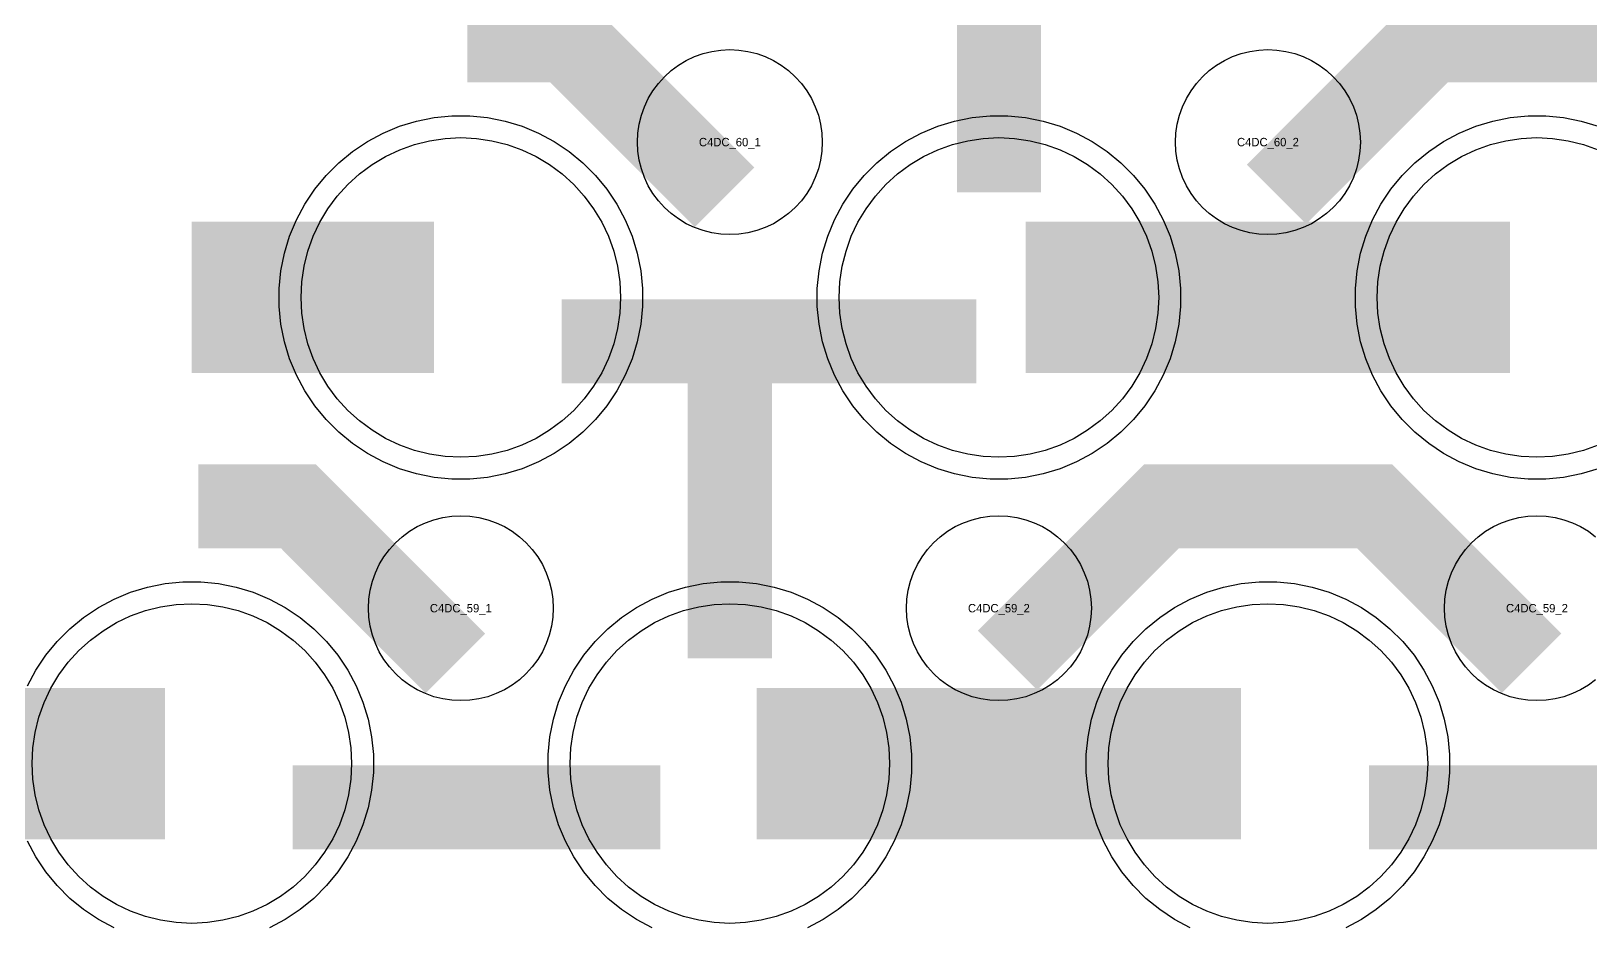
# Model space of a CAD drawing. Extents: x -11880 to 11880, y -14992 to 14992.
# Drawn here: x -11647.8 to -11184, y -6712.8 to -6446.6 of the extents above; entities that cross this region are included whole.
import ezdxf
from ezdxf.enums import TextEntityAlignment as Align

# ---------------------------------------------------------------- set-up
doc = ezdxf.new("R2010")
doc.units = 0
doc.header["$MEASUREMENT"] = 0
for name, color, linetype in [('GDS_775_DT_237', 138, 'CONTINUOUS'), ('RDL1_FS', 34, 'CONTINUOUS'), ('RDL_BS', 160, 'CONTINUOUS')]:
    doc.layers.add(name, color=color, linetype=linetype)

msp = doc.modelspace()

# ---------------------------------------------------------------- linework, layer by layer
at = {"layer": 'RDL1_FS'}
for points in [[(-11520, -6573.229), (-11524.657, -6573), (-11529.268, -6572.316), (-11533.791, -6571.184), (-11538.181, -6569.612), (-11542.395, -6567.62), (-11546.395, -6565.222), (-11550.14, -6562.444), (-11553.594, -6559.314), (-11556.724, -6555.86), (-11559.502, -6552.115), (-11561.9, -6548.115), (-11563.892, -6543.901), (-11565.464, -6539.511), (-11566.596, -6534.988), (-11567.28, -6530.377), (-11567.509, -6525.72), (-11567.28, -6521.063), (-11566.596, -6516.452), (-11565.464, -6511.929), (-11563.892, -6507.539), (-11561.9, -6503.325), (-11559.502, -6499.325), (-11556.724, -6495.58), (-11553.594, -6492.126), (-11550.14, -6488.996), (-11546.395, -6486.218), (-11542.395, -6483.82), (-11538.181, -6481.828), (-11533.791, -6480.256), (-11529.268, -6479.124), (-11524.657, -6478.44), (-11520, -6478.211), (-11515.343, -6478.44), (-11510.732, -6479.124), (-11506.209, -6480.256), (-11501.819, -6481.828), (-11497.605, -6483.82), (-11493.605, -6486.218), (-11489.86, -6488.996), (-11486.406, -6492.126), (-11483.276, -6495.58), (-11480.498, -6499.325), (-11478.1, -6503.325), (-11476.108, -6507.539), (-11474.536, -6511.929), (-11473.404, -6516.452), (-11472.72, -6521.063), (-11472.491, -6525.72), (-11472.72, -6530.377), (-11473.404, -6534.988), (-11474.536, -6539.511), (-11476.108, -6543.901), (-11478.1, -6548.115), (-11480.498, -6552.115), (-11483.276, -6555.86), (-11486.406, -6559.314), (-11489.86, -6562.444), (-11493.605, -6565.222), (-11497.605, -6567.62), (-11501.819, -6569.612), (-11506.209, -6571.184), (-11510.732, -6572.316), (-11515.343, -6573)], [(-11360, -6573.229), (-11364.657, -6573), (-11369.268, -6572.316), (-11373.791, -6571.184), (-11378.181, -6569.612), (-11382.395, -6567.62), (-11386.395, -6565.222), (-11390.14, -6562.444), (-11393.594, -6559.314), (-11396.724, -6555.86), (-11399.502, -6552.115), (-11401.9, -6548.115), (-11403.892, -6543.901), (-11405.464, -6539.511), (-11406.596, -6534.988), (-11407.28, -6530.377), (-11407.509, -6525.72), (-11407.28, -6521.063), (-11406.596, -6516.452), (-11405.464, -6511.929), (-11403.892, -6507.539), (-11401.9, -6503.325), (-11399.502, -6499.325), (-11396.724, -6495.58), (-11393.594, -6492.126), (-11390.14, -6488.996), (-11386.395, -6486.218), (-11382.395, -6483.82), (-11378.181, -6481.828), (-11373.791, -6480.256), (-11369.268, -6479.124), (-11364.657, -6478.44), (-11360, -6478.211), (-11355.343, -6478.44), (-11350.732, -6479.124), (-11346.209, -6480.256), (-11341.819, -6481.828), (-11337.605, -6483.82), (-11333.605, -6486.218), (-11329.86, -6488.996), (-11326.406, -6492.126), (-11323.276, -6495.58), (-11320.498, -6499.325), (-11318.1, -6503.325), (-11316.108, -6507.539), (-11314.536, -6511.929), (-11313.404, -6516.452), (-11312.72, -6521.063), (-11312.491, -6525.72), (-11312.72, -6530.377), (-11313.404, -6534.988), (-11314.536, -6539.511), (-11316.108, -6543.901), (-11318.1, -6548.115), (-11320.498, -6552.115), (-11323.276, -6555.86), (-11326.406, -6559.314), (-11329.86, -6562.444), (-11333.605, -6565.222), (-11337.605, -6567.62), (-11341.819, -6569.612), (-11346.209, -6571.184), (-11350.732, -6572.316), (-11355.343, -6573)], [(-11600, -6711.794), (-11604.657, -6711.565), (-11609.268, -6710.881), (-11613.791, -6709.749), (-11618.181, -6708.177), (-11622.395, -6706.185), (-11626.395, -6703.787), (-11630.14, -6701.009), (-11633.594, -6697.879), (-11636.724, -6694.425), (-11639.502, -6690.68), (-11641.9, -6686.68), (-11643.892, -6682.466), (-11645.464, -6678.076), (-11646.596, -6673.553), (-11647.28, -6668.942), (-11647.509, -6664.285), (-11647.28, -6659.628), (-11646.596, -6655.017), (-11645.464, -6650.494), (-11643.892, -6646.104), (-11641.9, -6641.89), (-11639.502, -6637.89), (-11636.724, -6634.145), (-11633.594, -6630.691), (-11630.14, -6627.561), (-11626.395, -6624.783), (-11622.395, -6622.385), (-11618.181, -6620.393), (-11613.791, -6618.821), (-11609.268, -6617.689), (-11604.657, -6617.005), (-11600, -6616.776), (-11595.343, -6617.005), (-11590.732, -6617.689), (-11586.209, -6618.821), (-11581.819, -6620.393), (-11577.605, -6622.385), (-11573.605, -6624.783), (-11569.86, -6627.561), (-11566.406, -6630.691), (-11563.276, -6634.145), (-11560.498, -6637.89), (-11558.1, -6641.89), (-11556.108, -6646.104), (-11554.536, -6650.494), (-11553.404, -6655.017), (-11552.72, -6659.628), (-11552.491, -6664.285), (-11552.72, -6668.942), (-11553.404, -6673.553), (-11554.536, -6678.076), (-11556.108, -6682.466), (-11558.1, -6686.68), (-11560.498, -6690.68), (-11563.276, -6694.425), (-11566.406, -6697.879), (-11569.86, -6701.009), (-11573.605, -6703.787), (-11577.605, -6706.185), (-11581.819, -6708.177), (-11586.209, -6709.749), (-11590.732, -6710.881), (-11595.343, -6711.565)], [(-11440, -6711.794), (-11444.657, -6711.565), (-11449.268, -6710.881), (-11453.791, -6709.749), (-11458.181, -6708.177), (-11462.395, -6706.185), (-11466.395, -6703.787), (-11470.14, -6701.009), (-11473.594, -6697.879), (-11476.724, -6694.425), (-11479.502, -6690.68), (-11481.9, -6686.68), (-11483.892, -6682.466), (-11485.464, -6678.076), (-11486.596, -6673.553), (-11487.28, -6668.942), (-11487.509, -6664.285), (-11487.28, -6659.628), (-11486.596, -6655.017), (-11485.464, -6650.494), (-11483.892, -6646.104), (-11481.9, -6641.89), (-11479.502, -6637.89), (-11476.724, -6634.145), (-11473.594, -6630.691), (-11470.14, -6627.561), (-11466.395, -6624.783), (-11462.395, -6622.385), (-11458.181, -6620.393), (-11453.791, -6618.821), (-11449.268, -6617.689), (-11444.657, -6617.005), (-11440, -6616.776), (-11435.343, -6617.005), (-11430.732, -6617.689), (-11426.209, -6618.821), (-11421.819, -6620.393), (-11417.605, -6622.385), (-11413.605, -6624.783), (-11409.86, -6627.561), (-11406.406, -6630.691), (-11403.276, -6634.145), (-11400.498, -6637.89), (-11398.1, -6641.89), (-11396.108, -6646.104), (-11394.536, -6650.494), (-11393.404, -6655.017), (-11392.72, -6659.628), (-11392.491, -6664.285), (-11392.72, -6668.942), (-11393.404, -6673.553), (-11394.536, -6678.076), (-11396.108, -6682.466), (-11398.1, -6686.68), (-11400.498, -6690.68), (-11403.276, -6694.425), (-11406.406, -6697.879), (-11409.86, -6701.009), (-11413.605, -6703.787), (-11417.605, -6706.185), (-11421.819, -6708.177), (-11426.209, -6709.749), (-11430.732, -6710.881), (-11435.343, -6711.565)], [(-11280, -6711.794), (-11284.657, -6711.565), (-11289.268, -6710.881), (-11293.791, -6709.749), (-11298.181, -6708.177), (-11302.395, -6706.185), (-11306.395, -6703.787), (-11310.14, -6701.009), (-11313.594, -6697.879), (-11316.724, -6694.425), (-11319.502, -6690.68), (-11321.9, -6686.68), (-11323.892, -6682.466), (-11325.464, -6678.076), (-11326.596, -6673.553), (-11327.28, -6668.942), (-11327.509, -6664.285), (-11327.28, -6659.628), (-11326.596, -6655.017), (-11325.464, -6650.494), (-11323.892, -6646.104), (-11321.9, -6641.89), (-11319.502, -6637.89), (-11316.724, -6634.145), (-11313.594, -6630.691), (-11310.14, -6627.561), (-11306.395, -6624.783), (-11302.395, -6622.385), (-11298.181, -6620.393), (-11293.791, -6618.821), (-11289.268, -6617.689), (-11284.657, -6617.005), (-11280, -6616.776), (-11275.343, -6617.005), (-11270.732, -6617.689), (-11266.209, -6618.821), (-11261.819, -6620.393), (-11257.605, -6622.385), (-11253.605, -6624.783), (-11249.86, -6627.561), (-11246.406, -6630.691), (-11243.276, -6634.145), (-11240.498, -6637.89), (-11238.1, -6641.89), (-11236.108, -6646.104), (-11234.536, -6650.494), (-11233.404, -6655.017), (-11232.72, -6659.628), (-11232.491, -6664.285), (-11232.72, -6668.942), (-11233.404, -6673.553), (-11234.536, -6678.076), (-11236.108, -6682.466), (-11238.1, -6686.68), (-11240.498, -6690.68), (-11243.276, -6694.425), (-11246.406, -6697.879), (-11249.86, -6701.009), (-11253.605, -6703.787), (-11257.605, -6706.185), (-11261.819, -6708.177), (-11266.209, -6709.749), (-11270.732, -6710.881), (-11275.343, -6711.565)]]:
    msp.add_lwpolyline(points, close=True, dxfattribs=at)
msp.add_lwpolyline([(-11181.819, -6569.612), (-11186.209, -6571.184), (-11190.732, -6572.316), (-11195.343, -6573), (-11200, -6573.229), (-11204.657, -6573), (-11209.268, -6572.316), (-11213.791, -6571.184), (-11218.181, -6569.612), (-11222.395, -6567.62), (-11226.395, -6565.222), (-11230.14, -6562.444), (-11233.594, -6559.314), (-11236.724, -6555.86), (-11239.502, -6552.115), (-11241.9, -6548.115), (-11243.892, -6543.901), (-11245.464, -6539.511), (-11246.596, -6534.988), (-11247.28, -6530.377), (-11247.509, -6525.72), (-11247.28, -6521.063), (-11246.596, -6516.452), (-11245.464, -6511.929), (-11243.892, -6507.539), (-11241.9, -6503.325), (-11239.502, -6499.325), (-11236.724, -6495.58), (-11233.594, -6492.126), (-11230.14, -6488.996), (-11226.395, -6486.218), (-11222.395, -6483.82), (-11218.181, -6481.828), (-11213.791, -6480.256), (-11209.268, -6479.124), (-11204.657, -6478.44), (-11200, -6478.211), (-11195.343, -6478.44), (-11190.732, -6479.124), (-11186.209, -6480.256), (-11181.819, -6481.828)], dxfattribs=at)
for points in [[(-11599.998, -6525.72, 45, 45, 0), (-11527.998, -6525.72, 45, 45, 0)], [(-11351.998, -6525.72, 45, 45, 0), (-11279.998, -6525.72, 45, 45, 0)], [(-11279.998, -6525.72, 45, 45, 0), (-11207.998, -6525.72, 45, 45, 0)], [(-11679.998, -6664.285, 45, 45, 0), (-11607.998, -6664.285, 45, 45, 0)], [(-11431.998, -6664.285, 45, 45, 0), (-11359.998, -6664.285, 45, 45, 0)], [(-11359.998, -6664.285, 45, 45, 0), (-11287.998, -6664.285, 45, 45, 0)]]:
    msp.add_lwpolyline(points, format="xyseb", dxfattribs=at)
at = {"layer": 'RDL_BS'}
for points in [[(-11360, -6494.46, 25, 25, 0), (-11360, -6387.683, 25, 25, 0)], [(-11360, -6494.46, 25, 25, 0), (-11360, -6387.683, 25, 25, 0)], [(-11441.599, -6495.933, 25, 25, 0), (-11488.313, -6449.219, 25, 25, 0), (-11518.071, -6449.219, 25, 25, 0)], [(-11277.438, -6495.034, 25, 25, 0), (-11231.623, -6449.219, 25, 25, 0), (-11198.07, -6449.219, 25, 25, 0)], [(-11121.599, -6495.933, 25, 25, 0), (-11168.313, -6449.219, 25, 25, 0), (-11198.071, -6449.219, 25, 25, 0)], [(-11440, -6633.025, 25, 25, 0), (-11440, -6526.248, 25, 25, 0)], [(-11440, -6633.025, 25, 25, 0), (-11440, -6526.248, 25, 25, 0)], [(-11489.984, -6538.733, 25, 25, 0), (-11380.719, -6538.733, 25, 25, 0)], [(-11452.5, -6538.748, 25, 25, 0), (-11387.833, -6538.748, 25, 25, 0)], [(-11452.5, -6538.748, 25, 25, 0), (-11366.667, -6538.748, 25, 25, 0)], [(-11521.599, -6634.498, 25, 25, 0), (-11568.313, -6587.784, 25, 25, 0), (-11598.071, -6587.784, 25, 25, 0)], [(-11357.438, -6633.599, 25, 25, 0), (-11311.623, -6587.784, 25, 25, 0), (-11278.07, -6587.784, 25, 25, 0)], [(-11201.599, -6634.498, 25, 25, 0), (-11248.313, -6587.784, 25, 25, 0), (-11278.071, -6587.784, 25, 25, 0)], [(-11569.984, -6677.298, 25, 25, 0), (-11460.719, -6677.298, 25, 25, 0)], [(-11249.984, -6677.298, 25, 25, 0), (-11140.719, -6677.298, 25, 25, 0)]]:
    msp.add_lwpolyline(points, format="xyseb", dxfattribs=at)
for points in [[(-11440, -6507.026), (-11442.693, -6506.894), (-11445.365, -6506.498), (-11447.984, -6505.841), (-11450.519, -6504.934), (-11452.956, -6503.782), (-11455.28, -6502.389), (-11457.443, -6500.786), (-11459.442, -6498.974), (-11461.254, -6496.975), (-11462.857, -6494.812), (-11464.25, -6492.488), (-11465.402, -6490.051), (-11466.309, -6487.516), (-11466.966, -6484.897), (-11467.362, -6482.225), (-11467.494, -6479.532), (-11467.362, -6476.839), (-11466.966, -6474.167), (-11466.309, -6471.548), (-11465.402, -6469.013), (-11464.25, -6466.576), (-11462.857, -6464.252), (-11461.254, -6462.089), (-11459.442, -6460.09), (-11457.443, -6458.278), (-11455.28, -6456.675), (-11452.956, -6455.282), (-11450.519, -6454.13), (-11447.984, -6453.223), (-11445.365, -6452.566), (-11442.693, -6452.17), (-11440, -6452.038), (-11437.307, -6452.17), (-11434.635, -6452.566), (-11432.016, -6453.223), (-11429.481, -6454.13), (-11427.044, -6455.282), (-11424.72, -6456.675), (-11422.557, -6458.278), (-11420.558, -6460.09), (-11418.746, -6462.089), (-11417.143, -6464.252), (-11415.75, -6466.576), (-11414.598, -6469.013), (-11413.691, -6471.548), (-11413.034, -6474.167), (-11412.638, -6476.839), (-11412.506, -6479.532), (-11412.638, -6482.225), (-11413.034, -6484.897), (-11413.691, -6487.516), (-11414.598, -6490.051), (-11415.75, -6492.488), (-11417.143, -6494.812), (-11418.746, -6496.975), (-11420.558, -6498.974), (-11422.557, -6500.786), (-11424.72, -6502.389), (-11427.044, -6503.782), (-11429.481, -6504.934), (-11432.016, -6505.841), (-11434.635, -6506.498), (-11437.307, -6506.894)], [(-11280, -6507.026), (-11282.693, -6506.894), (-11285.365, -6506.498), (-11287.984, -6505.841), (-11290.519, -6504.934), (-11292.956, -6503.782), (-11295.28, -6502.389), (-11297.443, -6500.786), (-11299.442, -6498.974), (-11301.254, -6496.975), (-11302.857, -6494.812), (-11304.25, -6492.488), (-11305.402, -6490.051), (-11306.309, -6487.516), (-11306.966, -6484.897), (-11307.362, -6482.225), (-11307.494, -6479.532), (-11307.362, -6476.839), (-11306.966, -6474.167), (-11306.309, -6471.548), (-11305.402, -6469.013), (-11304.25, -6466.576), (-11302.857, -6464.252), (-11301.254, -6462.089), (-11299.442, -6460.09), (-11297.443, -6458.278), (-11295.28, -6456.675), (-11292.956, -6455.282), (-11290.519, -6454.13), (-11287.984, -6453.223), (-11285.365, -6452.566), (-11282.693, -6452.17), (-11280, -6452.038), (-11277.307, -6452.17), (-11274.635, -6452.566), (-11272.016, -6453.223), (-11269.481, -6454.13), (-11267.044, -6455.282), (-11264.72, -6456.675), (-11262.557, -6458.278), (-11260.558, -6460.09), (-11258.746, -6462.089), (-11257.143, -6464.252), (-11255.75, -6466.576), (-11254.598, -6469.013), (-11253.691, -6471.548), (-11253.034, -6474.167), (-11252.638, -6476.839), (-11252.506, -6479.532), (-11252.638, -6482.225), (-11253.034, -6484.897), (-11253.691, -6487.516), (-11254.598, -6490.051), (-11255.75, -6492.488), (-11257.143, -6494.812), (-11258.746, -6496.975), (-11260.558, -6498.974), (-11262.557, -6500.786), (-11264.72, -6502.389), (-11267.044, -6503.782), (-11269.481, -6504.934), (-11272.016, -6505.841), (-11274.635, -6506.498), (-11277.307, -6506.894)], [(-11522.644, -6579.72), (-11527.938, -6579.203), (-11533.165, -6578.157), (-11538.205, -6576.626), (-11543.115, -6574.595), (-11547.777, -6572.103), (-11552.191, -6569.156), (-11556.292, -6565.794), (-11560.074, -6562.012), (-11563.436, -6557.911), (-11566.383, -6553.497), (-11568.875, -6548.835), (-11570.906, -6543.925), (-11572.437, -6538.885), (-11573.483, -6533.658), (-11574, -6528.364), (-11574, -6523.076), (-11573.483, -6517.782), (-11572.437, -6512.555), (-11570.906, -6507.515), (-11568.875, -6502.605), (-11566.383, -6497.943), (-11563.436, -6493.529), (-11560.074, -6489.428), (-11556.292, -6485.646), (-11552.191, -6482.284), (-11547.777, -6479.337), (-11543.115, -6476.845), (-11538.205, -6474.814), (-11533.165, -6473.283), (-11527.938, -6472.237), (-11522.644, -6471.72), (-11517.356, -6471.72), (-11512.062, -6472.237), (-11506.835, -6473.283), (-11501.795, -6474.814), (-11496.885, -6476.845), (-11492.223, -6479.337), (-11487.809, -6482.284), (-11483.708, -6485.646), (-11479.926, -6489.428), (-11476.564, -6493.529), (-11473.617, -6497.943), (-11471.125, -6502.605), (-11469.094, -6507.515), (-11467.563, -6512.555), (-11466.517, -6517.782), (-11466, -6523.076), (-11466, -6528.364), (-11466.517, -6533.658), (-11467.563, -6538.885), (-11469.094, -6543.925), (-11471.125, -6548.835), (-11473.617, -6553.497), (-11476.564, -6557.911), (-11479.926, -6562.012), (-11483.708, -6565.794), (-11487.809, -6569.156), (-11492.223, -6572.103), (-11496.885, -6574.595), (-11501.795, -6576.626), (-11506.835, -6578.157), (-11512.062, -6579.203), (-11517.356, -6579.72)], [(-11362.644, -6579.72), (-11367.938, -6579.203), (-11373.165, -6578.157), (-11378.205, -6576.626), (-11383.115, -6574.595), (-11387.777, -6572.103), (-11392.191, -6569.156), (-11396.292, -6565.794), (-11400.074, -6562.012), (-11403.436, -6557.911), (-11406.383, -6553.497), (-11408.875, -6548.835), (-11410.906, -6543.925), (-11412.437, -6538.885), (-11413.483, -6533.658), (-11414, -6528.364), (-11414, -6523.076), (-11413.483, -6517.782), (-11412.437, -6512.555), (-11410.906, -6507.515), (-11408.875, -6502.605), (-11406.383, -6497.943), (-11403.436, -6493.529), (-11400.074, -6489.428), (-11396.292, -6485.646), (-11392.191, -6482.284), (-11387.777, -6479.337), (-11383.115, -6476.845), (-11378.205, -6474.814), (-11373.165, -6473.283), (-11367.938, -6472.237), (-11362.644, -6471.72), (-11357.356, -6471.72), (-11352.062, -6472.237), (-11346.835, -6473.283), (-11341.795, -6474.814), (-11336.885, -6476.845), (-11332.223, -6479.337), (-11327.809, -6482.284), (-11323.708, -6485.646), (-11319.926, -6489.428), (-11316.564, -6493.529), (-11313.617, -6497.943), (-11311.125, -6502.605), (-11309.094, -6507.515), (-11307.563, -6512.555), (-11306.517, -6517.782), (-11306, -6523.076), (-11306, -6528.364), (-11306.517, -6533.658), (-11307.563, -6538.885), (-11309.094, -6543.925), (-11311.125, -6548.835), (-11313.617, -6553.497), (-11316.564, -6557.911), (-11319.926, -6562.012), (-11323.708, -6565.794), (-11327.809, -6569.156), (-11332.223, -6572.103), (-11336.885, -6574.595), (-11341.795, -6576.626), (-11346.835, -6578.157), (-11352.062, -6579.203), (-11357.356, -6579.72)], [(-11520, -6645.591), (-11522.693, -6645.459), (-11525.365, -6645.063), (-11527.984, -6644.406), (-11530.519, -6643.499), (-11532.956, -6642.347), (-11535.28, -6640.954), (-11537.443, -6639.351), (-11539.442, -6637.539), (-11541.254, -6635.54), (-11542.857, -6633.377), (-11544.25, -6631.053), (-11545.402, -6628.616), (-11546.309, -6626.081), (-11546.966, -6623.462), (-11547.362, -6620.79), (-11547.494, -6618.097), (-11547.362, -6615.404), (-11546.966, -6612.732), (-11546.309, -6610.113), (-11545.402, -6607.578), (-11544.25, -6605.141), (-11542.857, -6602.817), (-11541.254, -6600.654), (-11539.442, -6598.655), (-11537.443, -6596.843), (-11535.28, -6595.24), (-11532.956, -6593.847), (-11530.519, -6592.695), (-11527.984, -6591.788), (-11525.365, -6591.131), (-11522.693, -6590.735), (-11520, -6590.603), (-11517.307, -6590.735), (-11514.635, -6591.131), (-11512.016, -6591.788), (-11509.481, -6592.695), (-11507.044, -6593.847), (-11504.72, -6595.24), (-11502.557, -6596.843), (-11500.558, -6598.655), (-11498.746, -6600.654), (-11497.143, -6602.817), (-11495.75, -6605.141), (-11494.598, -6607.578), (-11493.691, -6610.113), (-11493.034, -6612.732), (-11492.638, -6615.404), (-11492.506, -6618.097), (-11492.638, -6620.79), (-11493.034, -6623.462), (-11493.691, -6626.081), (-11494.598, -6628.616), (-11495.75, -6631.053), (-11497.143, -6633.377), (-11498.746, -6635.54), (-11500.558, -6637.539), (-11502.557, -6639.351), (-11504.72, -6640.954), (-11507.044, -6642.347), (-11509.481, -6643.499), (-11512.016, -6644.406), (-11514.635, -6645.063), (-11517.307, -6645.459)], [(-11360, -6645.591), (-11362.693, -6645.459), (-11365.365, -6645.063), (-11367.984, -6644.406), (-11370.519, -6643.499), (-11372.956, -6642.347), (-11375.28, -6640.954), (-11377.443, -6639.351), (-11379.442, -6637.539), (-11381.254, -6635.54), (-11382.857, -6633.377), (-11384.25, -6631.053), (-11385.402, -6628.616), (-11386.309, -6626.081), (-11386.966, -6623.462), (-11387.362, -6620.79), (-11387.494, -6618.097), (-11387.362, -6615.404), (-11386.966, -6612.732), (-11386.309, -6610.113), (-11385.402, -6607.578), (-11384.25, -6605.141), (-11382.857, -6602.817), (-11381.254, -6600.654), (-11379.442, -6598.655), (-11377.443, -6596.843), (-11375.28, -6595.24), (-11372.956, -6593.847), (-11370.519, -6592.695), (-11367.984, -6591.788), (-11365.365, -6591.131), (-11362.693, -6590.735), (-11360, -6590.603), (-11357.307, -6590.735), (-11354.635, -6591.131), (-11352.016, -6591.788), (-11349.481, -6592.695), (-11347.044, -6593.847), (-11344.72, -6595.24), (-11342.557, -6596.843), (-11340.558, -6598.655), (-11338.746, -6600.654), (-11337.143, -6602.817), (-11335.75, -6605.141), (-11334.598, -6607.578), (-11333.691, -6610.113), (-11333.034, -6612.732), (-11332.638, -6615.404), (-11332.506, -6618.097), (-11332.638, -6620.79), (-11333.034, -6623.462), (-11333.691, -6626.081), (-11334.598, -6628.616), (-11335.75, -6631.053), (-11337.143, -6633.377), (-11338.746, -6635.54), (-11340.558, -6637.539), (-11342.557, -6639.351), (-11344.72, -6640.954), (-11347.044, -6642.347), (-11349.481, -6643.499), (-11352.016, -6644.406), (-11354.635, -6645.063), (-11357.307, -6645.459)]]:
    msp.add_lwpolyline(points, close=True, dxfattribs=at)
for points in [[(-11181.795, -6576.626), (-11186.835, -6578.157), (-11192.062, -6579.203), (-11197.356, -6579.72), (-11202.644, -6579.72), (-11207.938, -6579.203), (-11213.165, -6578.157), (-11218.205, -6576.626), (-11223.115, -6574.595), (-11227.777, -6572.103), (-11232.191, -6569.156), (-11236.292, -6565.794), (-11240.074, -6562.012), (-11243.436, -6557.911), (-11246.383, -6553.497), (-11248.875, -6548.835), (-11250.906, -6543.925), (-11252.437, -6538.885), (-11253.483, -6533.658), (-11254, -6528.364), (-11254, -6523.076), (-11253.483, -6517.782), (-11252.437, -6512.555), (-11250.906, -6507.515), (-11248.875, -6502.605), (-11246.383, -6497.943), (-11243.436, -6493.529), (-11240.074, -6489.428), (-11236.292, -6485.646), (-11232.191, -6482.284), (-11227.777, -6479.337), (-11223.115, -6476.845), (-11218.205, -6474.814), (-11213.165, -6473.283), (-11207.938, -6472.237), (-11202.644, -6471.72), (-11197.356, -6471.72), (-11192.062, -6472.237), (-11186.835, -6473.283), (-11181.795, -6474.814)], [(-11182.557, -6639.351), (-11184.72, -6640.954), (-11187.044, -6642.347), (-11189.481, -6643.499), (-11192.016, -6644.406), (-11194.635, -6645.063), (-11197.307, -6645.459), (-11200, -6645.591), (-11202.693, -6645.459), (-11205.365, -6645.063), (-11207.984, -6644.406), (-11210.519, -6643.499), (-11212.956, -6642.347), (-11215.28, -6640.954), (-11217.443, -6639.351), (-11219.442, -6637.539), (-11221.254, -6635.54), (-11222.857, -6633.377), (-11224.25, -6631.053), (-11225.402, -6628.616), (-11226.309, -6626.081), (-11226.966, -6623.462), (-11227.362, -6620.79), (-11227.494, -6618.097), (-11227.362, -6615.404), (-11226.966, -6612.732), (-11226.309, -6610.113), (-11225.402, -6607.578), (-11224.25, -6605.141), (-11222.857, -6602.817), (-11221.254, -6600.654), (-11219.442, -6598.655), (-11217.443, -6596.843), (-11215.28, -6595.24), (-11212.956, -6593.847), (-11210.519, -6592.695), (-11207.984, -6591.788), (-11205.365, -6591.131), (-11202.693, -6590.735), (-11200, -6590.603), (-11197.307, -6590.735), (-11194.635, -6591.131), (-11192.016, -6591.788), (-11189.481, -6592.695), (-11187.044, -6593.847), (-11184.72, -6595.24), (-11182.557, -6596.843)], [(-11648.875, -6641.17), (-11646.383, -6636.508), (-11643.436, -6632.094), (-11640.074, -6627.993), (-11636.292, -6624.211), (-11632.191, -6620.849), (-11627.777, -6617.902), (-11623.115, -6615.41), (-11618.205, -6613.379), (-11613.165, -6611.848), (-11607.938, -6610.802), (-11602.644, -6610.285), (-11597.356, -6610.285), (-11592.062, -6610.802), (-11586.835, -6611.848), (-11581.795, -6613.379), (-11576.885, -6615.41), (-11572.223, -6617.902), (-11567.809, -6620.849), (-11563.708, -6624.211), (-11559.926, -6627.993), (-11556.564, -6632.094), (-11553.617, -6636.508), (-11551.125, -6641.17), (-11549.094, -6646.08), (-11547.563, -6651.12), (-11546.517, -6656.347), (-11546, -6661.641), (-11546, -6666.929), (-11546.517, -6672.223), (-11547.563, -6677.45), (-11549.094, -6682.49), (-11551.125, -6687.4), (-11553.617, -6692.062), (-11556.564, -6696.476), (-11559.926, -6700.577), (-11563.708, -6704.359), (-11567.809, -6707.721), (-11572.223, -6710.668), (-11576.885, -6713.16)], [(-11463.115, -6713.16), (-11467.777, -6710.668), (-11472.191, -6707.721), (-11476.292, -6704.359), (-11480.074, -6700.577), (-11483.436, -6696.476), (-11486.383, -6692.062), (-11488.875, -6687.4), (-11490.906, -6682.49), (-11492.437, -6677.45), (-11493.483, -6672.223), (-11494, -6666.929), (-11494, -6661.641), (-11493.483, -6656.347), (-11492.437, -6651.12), (-11490.906, -6646.08), (-11488.875, -6641.17), (-11486.383, -6636.508), (-11483.436, -6632.094), (-11480.074, -6627.993), (-11476.292, -6624.211), (-11472.191, -6620.849), (-11467.777, -6617.902), (-11463.115, -6615.41), (-11458.205, -6613.379), (-11453.165, -6611.848), (-11447.938, -6610.802), (-11442.644, -6610.285), (-11437.356, -6610.285), (-11432.062, -6610.802), (-11426.835, -6611.848), (-11421.795, -6613.379), (-11416.885, -6615.41), (-11412.223, -6617.902), (-11407.809, -6620.849), (-11403.708, -6624.211), (-11399.926, -6627.993), (-11396.564, -6632.094), (-11393.617, -6636.508), (-11391.125, -6641.17), (-11389.094, -6646.08), (-11387.563, -6651.12), (-11386.517, -6656.347), (-11386, -6661.641), (-11386, -6666.929), (-11386.517, -6672.223), (-11387.563, -6677.45), (-11389.094, -6682.49), (-11391.125, -6687.4), (-11393.617, -6692.062), (-11396.564, -6696.476), (-11399.926, -6700.577), (-11403.708, -6704.359), (-11407.809, -6707.721), (-11412.223, -6710.668), (-11416.885, -6713.16)], [(-11303.115, -6713.16), (-11307.777, -6710.668), (-11312.191, -6707.721), (-11316.292, -6704.359), (-11320.074, -6700.577), (-11323.436, -6696.476), (-11326.383, -6692.062), (-11328.875, -6687.4), (-11330.906, -6682.49), (-11332.437, -6677.45), (-11333.483, -6672.223), (-11334, -6666.929), (-11334, -6661.641), (-11333.483, -6656.347), (-11332.437, -6651.12), (-11330.906, -6646.08), (-11328.875, -6641.17), (-11326.383, -6636.508), (-11323.436, -6632.094), (-11320.074, -6627.993), (-11316.292, -6624.211), (-11312.191, -6620.849), (-11307.777, -6617.902), (-11303.115, -6615.41), (-11298.205, -6613.379), (-11293.165, -6611.848), (-11287.938, -6610.802), (-11282.644, -6610.285), (-11277.356, -6610.285), (-11272.062, -6610.802), (-11266.835, -6611.848), (-11261.795, -6613.379), (-11256.885, -6615.41), (-11252.223, -6617.902), (-11247.809, -6620.849), (-11243.708, -6624.211), (-11239.926, -6627.993), (-11236.564, -6632.094), (-11233.617, -6636.508), (-11231.125, -6641.17), (-11229.094, -6646.08), (-11227.563, -6651.12), (-11226.517, -6656.347), (-11226, -6661.641), (-11226, -6666.929), (-11226.517, -6672.223), (-11227.563, -6677.45), (-11229.094, -6682.49), (-11231.125, -6687.4), (-11233.617, -6692.062), (-11236.564, -6696.476), (-11239.926, -6700.577), (-11243.708, -6704.359), (-11247.809, -6707.721), (-11252.223, -6710.668), (-11256.885, -6713.16)], [(-11623.115, -6713.16), (-11627.777, -6710.668), (-11632.191, -6707.721), (-11636.292, -6704.359), (-11640.074, -6700.577), (-11643.436, -6696.476), (-11646.383, -6692.062), (-11648.875, -6687.4)]]:
    msp.add_lwpolyline(points, dxfattribs=at)

# ---------------------------------------------------------------- texts
at = {"layer": 'GDS_775_DT_237'}
for s, p in [('C4DC_60_1', (-11440, -6479.532)), ('C4DC_60_1', (-11440, -6479.532)), ('C4DC_60_2', (-11280, -6479.532)), ('C4DC_60_2', (-11280, -6479.532)), ('C4DC_59_1', (-11520, -6618.097)), ('C4DC_59_1', (-11520, -6618.097)), ('C4DC_59_2', (-11360, -6618.097)), ('C4DC_59_2', (-11360, -6618.097)), ('C4DC_59_2', (-11200, -6618.097)), ('C4DC_59_2', (-11200, -6618.097))]:
    msp.add_text(s, height=2.5, dxfattribs=at).set_placement(p, align=Align.MIDDLE_CENTER)

doc.saveas('drawing.dxf')
